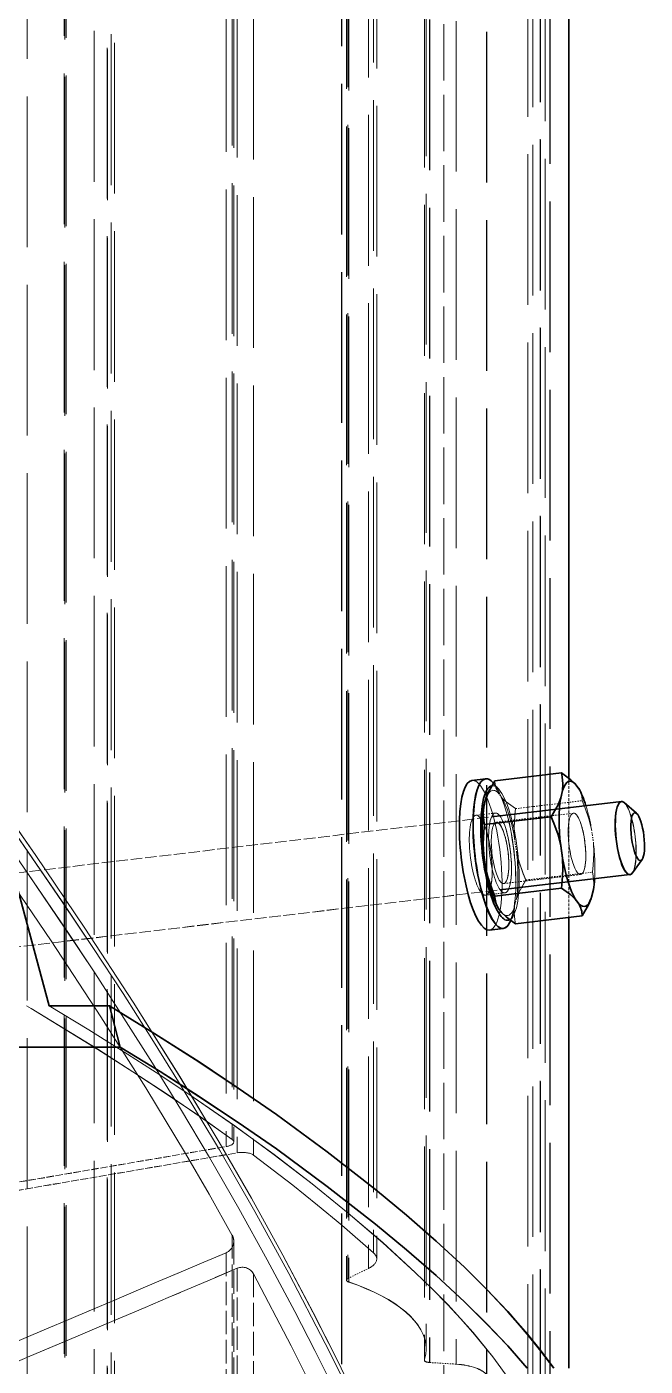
# Model space of a CAD drawing. Header units: millimetres. Extents: x 12184 to 41592, y 8990 to 29785.
# Drawn here: x 22261.7 to 22311, y 17448.3 to 17555 of the extents above; entities that cross this region are included whole.
import ezdxf

# ---------------------------------------------------------------- set-up
doc = ezdxf.new("R2010")
doc.units = ezdxf.units.MM
doc.linetypes.add('DASHED', pattern=[15, 12, -3])

# ---------------------------------------------------------------- blocks, each defined once
blk = doc.blocks.new('A$C55E021B5')
at = {"color": 7, "linetype": 'DASHED', "lineweight": 13}
for p, q in [((1216.42, 1980.75), (1216.42, 1229.56)), ((1216.54, 1980.93), (1216.54, 1229.75)), ((1217.02, 1980.42), (1217.02, 1229.19)), ((1214.86, 1979.81), (1214.86, 1228.51)), ((1216.14, 1979.97), (1216.14, 1228.69)), ((1205.03, 1972.08), (1205.03, 1220.24)), ((1205.29, 1972.55), (1205.29, 1220.73)), ((1205.69, 1971.36), (1205.69, 1219.49)), ((1207.26, 1970.31), (1207.26, 1218.4)), ((1207.33, 1970.58), (1207.33, 1218.68)), ((1207.44, 1970.46), (1207.44, 1218.55)), ((1201.1, 1965.08), (1201.1, 1213.08)), ((1198.7, 1963.85), (1198.7, 1211.86)), ((1200.81, 1963.98), (1200.81, 1211.99)), ((1201.23, 1964.2), (1201.23, 1212.21)), ((1201.24, 1964.18), (1201.24, 1212.18)), ((1196.27, 1962.98), (1196.27, 1211)), ((1229.76, 1959.52), (1229.76, 1207.61)), ((1229.87, 1959.39), (1229.87, 1207.49)), ((1229.93, 1959.67), (1229.93, 1207.77)), ((1232.89, 1957.83), (1232.89, 1205.99)), ((1192, 1954.38), (1192, 1202.71)), ((1192.01, 1954.43), (1192.01, 1202.76)), ((1192.61, 1953.99), (1192.61, 1202.34)), ((1191.61, 1952.87), (1191.61, 1201.29)), ((1193, 1953.23), (1193, 1201.62)), ((1191.23, 1949.48), (1191.23, 1198.15)), ((1226.18, 1947.78), (1226.18, 1196.6)), ((1227.53, 1948.05), (1227.53, 1196.84)), ((1225.91, 1947.12), (1225.91, 1195.99)), ((1226.47, 1946.58), (1226.47, 1195.5)), ((1226.51, 1946.71), (1226.51, 1195.63)), ((1207.82, 1928.85), (1207.82, 1180.09))]:
    blk.add_line(p, q, dxfattribs=at)
at = {"color": 7, "linetype": 'DASHED', "lineweight": 13, "ltscale": 0.374806}
blk.add_line((1199.7, 1369.2), (1199.7, 1144.31), dxfattribs=at)
at = {"color": 7, "lineweight": 35, "ltscale": 0.134325}
blk.add_line((1189.73, 1339.15), (1189.73, 1258.55), dxfattribs=at)
at = {"color": 7, "lineweight": 35, "ltscale": 0.00079652}
for p, q in [((1189.22, 1258.08), (1188.93, 1257.7)), ((1188.93, 1248.53), (1189.22, 1248.91))]:
    blk.add_line(p, q, dxfattribs=at)
at = {"color": 7, "linetype": 'DASHED', "lineweight": 13, "ltscale": 0.018513}
blk.add_line((1189.73, 1258.55), (1189.73, 1247.44), dxfattribs=at)
at = {"color": 7, "lineweight": 35, "ltscale": 0.008908}
for p, q in [((1195.62, 1258.32), (1190.31, 1258.95)), ((1196.44, 1254.84), (1191.13, 1255.46)), ((1195.62, 1249.15), (1190.31, 1249.78)), ((1193.98, 1246.94), (1188.67, 1247.57))]:
    blk.add_line(p, q, dxfattribs=at)
at = {"color": 7, "linetype": 'DASHED', "lineweight": 13, "ltscale": 0.00106}
blk.add_line((1195.31, 1257.66), (1195.74, 1258.14), dxfattribs=at)
at = {"color": 7, "lineweight": 35, "ltscale": 7.86614e-05}
blk.add_line((1195.74, 1258.14), (1195.77, 1258.17), dxfattribs=at)
at = {"color": 7, "lineweight": 35, "ltscale": 0.001834}
for p, q in [((1197.45, 1258.36), (1196.36, 1258.49)), ((1196.04, 1246.44), (1194.95, 1246.57))]:
    blk.add_line(p, q, dxfattribs=at)
at = {"color": 7, "lineweight": 35, "ltscale": 0.001037}
blk.add_line((1190.38, 1256.95), (1190.23, 1257.56), dxfattribs=at)
at = {"color": 7, "linetype": 'DASHED', "lineweight": 13, "ltscale": 0.000796975}
blk.add_line((1195.35, 1257.36), (1195.07, 1256.97), dxfattribs=at)
at = {"color": 7, "lineweight": 35, "ltscale": 0.000191202}
blk.add_line((1196.37, 1256.83), (1196.33, 1256.94), dxfattribs=at)
at = {"color": 7, "lineweight": 35, "ltscale": 3.43852e-05}
blk.add_line((1196.34, 1256.92), (1196.33, 1256.94), dxfattribs=at)
at = {"color": 7, "lineweight": 35, "ltscale": 0.002191}
for p, q in [((1184.33, 1255.73), (1185.33, 1256.59)), ((1183.89, 1252.05), (1184.67, 1250.99))]:
    blk.add_line(p, q, dxfattribs=at)
at = {"color": 7, "lineweight": 35, "ltscale": 0.017356}
for p, q in [((1195.89, 1255.45), (1185.55, 1256.67)), ((1195.2, 1249.64), (1184.86, 1250.86))]:
    blk.add_line(p, q, dxfattribs=at)
at = {"color": 7, "linetype": 'DASHED', "lineweight": 13, "ltscale": 0.008908}
for p, q in [((1193.98, 1256.11), (1188.67, 1256.74)), ((1193.16, 1250.42), (1187.85, 1251.05))]:
    blk.add_line(p, q, dxfattribs=at)
at = {"color": 7, "lineweight": 35, "ltscale": 0.001036}
for p, q in [((1196.51, 1256.23), (1196.37, 1256.83)), ((1187.77, 1249.66), (1187.92, 1249.06))]:
    blk.add_line(p, q, dxfattribs=at)
at = {"color": 7, "linetype": 'DASHED', "lineweight": 13, "ltscale": 0.010299}
blk.add_line((1195.5, 1255.02), (1189.36, 1255.75), dxfattribs=at)
at = {"color": 7, "linetype": 'DASHED', "lineweight": 13, "ltscale": 0.002575}
blk.add_line((1197.12, 1255.58), (1195.59, 1255.76), dxfattribs=at)
at = {"color": 7, "linetype": 'DASHED', "lineweight": 13, "ltscale": 0.077181}
for p, q in [((1241.88, 1250.02), (1195.89, 1255.45)), ((1241.19, 1244.2), (1195.2, 1249.64))]:
    blk.add_line(p, q, dxfattribs=at)
at = {"color": 7, "linetype": 'DASHED', "lineweight": 13, "ltscale": 0.001665}
for p, q in [((1187.92, 1254.44), (1187.77, 1253.45)), ((1194.05, 1253.71), (1193.91, 1252.72))]:
    blk.add_line(p, q, dxfattribs=at)
at = {"color": 7, "lineweight": 35, "ltscale": 0.001665}
for p, q in [((1190.23, 1252.17), (1190.38, 1253.16)), ((1196.37, 1251.45), (1196.51, 1252.44))]:
    blk.add_line(p, q, dxfattribs=at)
at = {"color": 7, "linetype": 'DASHED', "lineweight": 13, "ltscale": 0.010298}
blk.add_line((1194.92, 1250.14), (1188.79, 1250.86), dxfattribs=at)
at = {"color": 7, "linetype": 'DASHED', "lineweight": 13, "ltscale": 0.002574}
blk.add_line((1196.37, 1249.22), (1194.84, 1249.4), dxfattribs=at)
at = {"color": 7, "linetype": 'DASHED', "lineweight": 13, "ltscale": 0.000191447}
blk.add_line((1187.92, 1249.06), (1187.95, 1248.95), dxfattribs=at)
at = {"color": 7, "lineweight": 35, "ltscale": 3.46466e-05}
blk.add_line((1187.95, 1248.97), (1187.95, 1248.95), dxfattribs=at)
at = {"color": 7, "linetype": 'DASHED', "lineweight": 13, "ltscale": 0.001037}
blk.add_line((1193.91, 1248.94), (1194.05, 1248.33), dxfattribs=at)
at = {"color": 7, "lineweight": 35, "ltscale": 0.059854}
blk.add_line((1189.73, 1247.44), (1189.73, 1211.53), dxfattribs=at)
at = {"color": 7, "linetype": 'DASHED', "lineweight": 13, "ltscale": 0.000809233}
blk.add_line((1194.13, 1247.62), (1194.36, 1247.19), dxfattribs=at)
at = {"color": 7, "lineweight": 35, "ltscale": 0.000796975}
blk.add_line((1195.07, 1247.8), (1195.35, 1248.19), dxfattribs=at)
at = {"color": 7, "lineweight": 35, "ltscale": 0.000330039}
blk.add_line((1194.36, 1247.19), (1194.45, 1247.02), dxfattribs=at)
at = {"color": 7, "lineweight": 35, "ltscale": 0.005636}
blk.add_line((1226.32, 1240.39), (1225.46, 1237.12), dxfattribs=at)
at = {"color": 7, "lineweight": 35, "ltscale": 0.007999}
blk.add_line((1226.32, 1240.39), (1231.12, 1240.39), dxfattribs=at)
at = {"color": 7, "lineweight": 35, "ltscale": 0.063541}
blk.add_line((1225.46, 1237.12), (1263.59, 1237.12), dxfattribs=at)
at = {"color": 7, "linetype": 'DASHED', "lineweight": 13, "ltscale": 0.048406}
blk.add_line((1245.65, 1224.29), (1217.02, 1229.19), dxfattribs=at)
at = {"color": 7, "linetype": 'DASHED', "lineweight": 13, "ltscale": 0.049675}
blk.add_line((1245.51, 1223.67), (1216.14, 1228.69), dxfattribs=at)
at = {"color": 7, "linetype": 'DASHED', "lineweight": 13, "ltscale": 0.15445}
blk.add_line((1216.42, 1221.64), (1216.42, 1128.97), dxfattribs=at)
at = {"color": 7, "linetype": 'DASHED', "lineweight": 13, "ltscale": 0.154446}
blk.add_line((1216.54, 1222.12), (1216.54, 1129.45), dxfattribs=at)
at = {"color": 7, "linetype": 'DASHED', "lineweight": 13, "ltscale": 0.154457}
blk.add_line((1217.02, 1220.73), (1217.02, 1128.06), dxfattribs=at)
at = {"color": 7, "linetype": 'DASHED', "lineweight": 13, "ltscale": 0.154467}
blk.add_line((1216.14, 1219.5), (1216.14, 1126.82), dxfattribs=at)
at = {"color": 7, "linetype": 'DASHED', "lineweight": 13, "ltscale": 0.003049}
blk.add_line((1207.33, 1218.68), (1205.69, 1219.49), dxfattribs=at)
at = {"color": 7, "linetype": 'DASHED', "lineweight": 13, "ltscale": 0.15447}
blk.add_line((1214.86, 1219.05), (1214.86, 1126.37), dxfattribs=at)
at = {"color": 7, "linetype": 'DASHED', "lineweight": 13, "ltscale": 0.003529}
blk.add_line((1200.81, 1211.99), (1198.7, 1211.86), dxfattribs=at)
at = {"color": 7, "lineweight": 35}
for points in [[(1304.99, 1445.75), (1300.42, 1436.28), (1298.19, 1431.59), (1294.86, 1424.4), (1292.47, 1419.13), (1290.11, 1413.85), (1285.51, 1403.24), (1281.06, 1392.58), (1276.73, 1381.86), (1272.54, 1371.1), (1268.45, 1360.28), (1264.48, 1349.41), (1261.13, 1339.96), (1257.87, 1330.49), (1254.69, 1320.99), (1251.61, 1311.46), (1249.37, 1304.35), (1247.17, 1297.19), (1244.98, 1289.9), (1242.84, 1282.62), (1238.82, 1268.58), (1234.92, 1254.51), (1231.12, 1240.39)], [(1189.22, 1258.08), (1189.56, 1258.41), (1190.31, 1258.95)], [(1190.23, 1257.56), (1190.2, 1258.08), (1190.25, 1258.64), (1190.31, 1258.95)], [(1196.33, 1256.94), (1196.13, 1257.43), (1195.62, 1258.32)], [(1190.38, 1256.95), (1190.59, 1256.41), (1191.13, 1255.46)], [(1196.51, 1256.23), (1196.55, 1255.71), (1196.5, 1255.14), (1196.44, 1254.84)], [(1190.38, 1253.16), (1190.59, 1254.02), (1190.92, 1254.96), (1191.13, 1255.46)], [(1196.51, 1252.44), (1196.55, 1253.32), (1196.5, 1254.3), (1196.44, 1254.84)], [(1190.23, 1252.17), (1190.2, 1251.3), (1190.25, 1250.32), (1190.31, 1249.78)], [(1196.37, 1251.45), (1196.15, 1250.59), (1195.83, 1249.66), (1195.62, 1249.15)], [(1189.22, 1248.91), (1189.56, 1249.24), (1190.31, 1249.78)], [(1187.95, 1248.95), (1188.16, 1248.45), (1188.67, 1247.57)], [(1195.07, 1247.8), (1194.73, 1247.48), (1193.98, 1246.94)], [(1226.32, 1240.39), (1222.71, 1238.17), (1219.19, 1235.93), (1216.06, 1233.85), (1213.03, 1231.75), (1208.98, 1228.77), (1205.14, 1225.76), (1202.67, 1223.72), (1200.31, 1221.66), (1198.05, 1219.58), (1196.27, 1217.82), (1194.59, 1216.04), (1193.03, 1214.26), (1191.94, 1212.9), (1190.93, 1211.53)], [(1225.46, 1237.12), (1222.29, 1235.16), (1219.19, 1233.18), (1216.06, 1231.1), (1213.03, 1229), (1208.98, 1226.02), (1205.14, 1223.01), (1202.67, 1220.97), (1200.31, 1218.91), (1198.05, 1216.82), (1196.27, 1215.07), (1194.6, 1213.31), (1193.05, 1211.53)]]:
    blk.add_lwpolyline(points, dxfattribs=at)
at = {"color": 7, "linetype": 'DASHED', "lineweight": 13}
for points in [[(1292.61, 1316.59), (1287.81, 1312.31), (1283.43, 1308.27), (1279.12, 1304.15), (1274.89, 1299.95), (1271.7, 1296.69), (1268.55, 1293.39), (1264.38, 1288.89), (1262.32, 1286.6), (1259.04, 1282.89), (1255.82, 1279.11), (1252.67, 1275.29), (1250.02, 1271.97), (1247.41, 1268.62), (1243.49, 1263.41), (1240.15, 1258.81), (1236.85, 1254.16), (1233.9, 1249.89), (1230.98, 1245.58), (1227, 1239.52), (1223.44, 1233.87), (1220.28, 1228.64), (1218.39, 1225.39), (1216.54, 1222.12)], [(1267.89, 1296.87), (1263.66, 1292.34), (1259.62, 1287.87), (1255.65, 1283.32), (1251.78, 1278.69), (1248.16, 1274.2), (1244.21, 1269.1), (1240.36, 1263.92), (1236.36, 1258.36), (1232.2, 1252.38), (1228.28, 1246.58), (1224.44, 1240.7), (1220.71, 1234.76), (1217.59, 1229.55), (1215.02, 1225.07), (1212.52, 1220.54), (1210.11, 1215.98), (1208.22, 1212.25), (1205.71, 1207.13)], [(1267.78, 1296.18), (1263.55, 1291.65), (1259.46, 1287.12), (1255.46, 1282.52), (1251.68, 1278), (1248.06, 1273.51), (1245.47, 1270.17), (1242.91, 1266.8), (1238.97, 1261.43), (1234.88, 1255.67), (1230.08, 1248.7), (1227.64, 1245.05), (1225.24, 1241.38), (1222.94, 1237.77), (1220.68, 1234.14), (1217.56, 1228.93), (1214.75, 1224.02), (1212.04, 1219.07), (1209.14, 1213.51), (1207.39, 1210.03)], [(1267.49, 1294.43), (1263.3, 1289.91), (1259.31, 1285.45), (1255.4, 1280.91), (1251.57, 1276.3), (1248.89, 1272.95), (1246.25, 1269.57), (1243.59, 1266.05), (1240.96, 1262.49), (1238.31, 1258.82), (1235.69, 1255.11), (1232.76, 1250.87), (1229.86, 1246.59), (1227.5, 1243.02), (1225.17, 1239.42), (1222.89, 1235.83), (1220.67, 1232.2), (1218.36, 1228.33), (1216.03, 1224.27), (1213.77, 1220.18), (1211.57, 1216.05), (1209.96, 1212.94), (1208.4, 1209.81)], [(1195.07, 1256.97), (1194.73, 1256.65), (1193.98, 1256.11)], [(1187.92, 1254.44), (1188.13, 1255.3), (1188.46, 1256.23), (1188.67, 1256.74)], [(1194.05, 1253.71), (1194.09, 1254.59), (1194.04, 1255.57), (1193.98, 1256.11)], [(1187.77, 1253.45), (1187.74, 1252.57), (1187.79, 1251.59), (1187.85, 1251.05)], [(1193.91, 1252.72), (1193.69, 1251.87), (1193.37, 1250.93), (1193.16, 1250.42)], [(1187.77, 1249.66), (1187.74, 1250.18), (1187.79, 1250.74), (1187.85, 1251.05)], [(1193.91, 1248.94), (1193.69, 1249.48), (1193.16, 1250.42)], [(1194.05, 1248.33), (1194.09, 1247.81), (1194.04, 1247.25), (1193.98, 1246.94)], [(1231.12, 1240.39), (1227.97, 1238.48), (1224.88, 1236.56), (1222.23, 1234.85), (1219.66, 1233.14), (1216.35, 1230.85), (1213.2, 1228.54), (1210.18, 1226.22), (1207.3, 1223.88), (1204.55, 1221.53), (1201.96, 1219.16), (1200.64, 1217.89), (1199.38, 1216.61), (1198.35, 1215.5), (1197.36, 1214.39), (1195.78, 1212.45), (1194.37, 1210.5)], [(1232.92, 1240.39), (1232.57, 1240.18), (1227.25, 1236.93), (1224.45, 1235.15), (1221.72, 1233.35), (1219.08, 1231.56), (1216.54, 1229.75)], [(1214.86, 1228.51), (1211.72, 1226.11), (1209.74, 1224.52), (1207.82, 1222.93), (1205.29, 1220.73)], [(1214.86, 1219.05), (1211.84, 1213.32), (1208.95, 1207.53), (1207.09, 1203.64), (1205.29, 1199.72)]]:
    blk.add_lwpolyline(points, dxfattribs=at)
for centre, radius, start, end in [((1193.71, 1258.32), 1.91, 329.6073, 359.8758), ((1190.58, 1256.73), 1.91, 149.6073, 179.8758), ((1217.4, 1221.64), 0.98, 150.8865, 179.9811), ((1217.41, 1221.65), 0.989, 180.1852, 247.2455), ((-22190.85, -53958.45), 59938.9, 66.9828516, 67.0125817), ((1215.74, 1218.57), 1.01, 66.8971, 151.2939), ((-22199.92, -53970.85), 59952.37, 66.9790489, 67.0095491)]:
    blk.add_arc(centre, radius, start, end, dxfattribs=at)
at = {"color": 7, "lineweight": 35}
for centre, start, end in [((1190.58, 1247.56), 149.6073, 179.8758), ((1193.71, 1249.15), 329.6073, 359.8758)]:
    blk.add_arc(centre, 1.91, start, end, dxfattribs=at)
for centre, major_axis, start_param, end_param in [((1189.08, 1253.31), (0.59, 4.99), 5.761858, 6.608972), ((1195.65, 1252.53), (0.7, 5.96), 3.141559, 6.283152), ((1195.21, 1252.58), (0.63, 5.36), 3.567421, 6.277712), ((1195.65, 1252.53), (0.7, 5.96), 6.283152, 6.642466), ((1196.75, 1252.4), (0.7, 5.96), 3.141559, 6.283152), ((1189.08, 1253.31), (0.59, 4.99), 0.52587, 0.949041), ((1189.08, 1253.31), (0.59, 4.99), 4.71466, 5.561774), ((1195.21, 1252.58), (0.59, 4.99), 5.761858, 5.796921), ((1184.25, 1253.88), (0.23, 1.91), 3.567421, 6.556336), ((1185.2, 1253.76), (0.34, 2.91), 3.141559, 6.283152), ((1185.2, 1253.76), (0.34, 2.91), 6.283152, 6.556336), ((1195.21, 1252.58), (0.59, 4.99), 4.71466, 5.561774), ((1184.25, 1253.88), (0.23, 1.91), 0.273151, 2.868431), ((1184.25, 1253.88), (0.23, 1.91), 2.868431, 3.567421), ((1189.08, 1253.31), (0.59, 4.99), 3.667463, 4.514577), ((1185.2, 1253.76), (0.34, 2.91), 2.868431, 3.141559), ((1189.08, 1253.31), (0.59, 4.99), 2.192527, 2.420182), ((1195.21, 1252.58), (0.59, 4.99), 3.667463, 4.514577), ((1189.08, 1253.31), (0.59, 4.99), 2.620265, 2.655328), ((1189.08, 1253.31), (0.59, 4.99), 2.655328, 3.467379), ((1195.21, 1252.58), (0.63, 5.36), 3.046879, 3.567421), ((1195.65, 1252.53), (0.7, 5.96), 2.782313, 3.141559)]:
    blk.add_ellipse(centre, major_axis=major_axis, ratio=0.260451, start_param=start_param, end_param=end_param, dxfattribs=at)
at = {"color": 7, "linetype": 'DASHED', "lineweight": 13}
for centre, major_axis, ratio, start_param, end_param in [((1195.65, 1252.53), (0.7, 5.96), 0.260451, 0.35928, 2.782313), ((1195.21, 1252.58), (0.63, 5.36), 0.260451, 6.277712, 6.642466), ((1196.75, 1252.4), (0.7, 5.96), 0.260451, 6.283152, 6.709013), ((1195.21, 1252.58), (0.63, 5.36), 0.260451, 0.35928, 2.782313), ((1195.21, 1252.58), (0.59, 4.99), 0.260451, 0.52587, 1.372984), ((1196.75, 1252.4), (0.7, 5.96), 0.260451, 0.425828, 3.141559), ((1195.21, 1252.58), (0.59, 4.99), 0.260451, 5.796921, 6.608972), ((1185.2, 1253.76), (0.34, 2.91), 0.260451, 0.273151, 2.868431), ((1189.08, 1253.31), (0.59, 4.99), 0.260451, 0.949041, 1.372984), ((1189.08, 1253.31), (0.29, 2.44), 0.260451, 6.283152, 9.424744), ((1195.21, 1252.58), (0.38, 3.18), 0.260451, 6.283152, 9.424744), ((1189.08, 1253.31), (0.29, 2.44), 0.260451, 3.567421, 6.283152), ((1195.21, 1252.58), (0.29, 2.44), 0.260451, 6.283152, 9.424744), ((1195.21, 1252.58), (0.38, 3.18), 0.260451, 3.567421, 6.283152), ((1195.21, 1252.58), (0.29, 2.44), 0.260451, 3.567421, 6.283152), ((1196.75, 1252.4), (0.38, 3.18), 0.260451, 6.283152, 9.424744), ((1196.75, 1252.4), (0.38, 3.18), 0.260451, 3.567421, 6.283152), ((1189.08, 1253.31), (0.59, 4.99), 0.260451, 1.573067, 2.192527), ((1195.21, 1252.58), (0.59, 4.99), 0.260451, 1.573067, 2.420182), ((1189.08, 1253.31), (0.29, 2.44), 0.260451, 3.141559, 3.567421), ((1195.21, 1252.58), (0.38, 3.18), 0.260451, 3.141559, 3.567421), ((1195.21, 1252.58), (0.29, 2.44), 0.260451, 3.141559, 3.567421), ((1196.75, 1252.4), (0.38, 3.18), 0.260451, 3.141559, 3.567421), ((1195.21, 1252.58), (0.59, 4.99), 0.260451, 2.620265, 3.467379), ((1195.21, 1252.58), (0.63, 5.36), 0.260451, 2.782313, 3.046879), ((1217.42, 1229.56), (-1, 0), 0.398819, 5.780317, 6.283161), ((1217.42, 1229.56), (-1, 0), 0.398819, 6.283161, 7.448748), ((1215.74, 1228.33), (-1, 0), 0.398819, 4.307155, 5.791932), ((1208.03, 1220.24), (-3, 0), 0.398819, 5.864532, 6.283136), ((1208.03, 1220.24), (-3, 0), 0.398819, 6.283136, 6.960056), ((1206.94, 1218.55), (-0.5, 0), 0.398819, 2.275448, 3.141636), ((1206.94, 1218.55), (-0.5, 0), 0.398819, 3.141636, 3.818463), ((1218.6, 1213.08), (-17.5, 0), 0.398819, 5.417041, 6.283222), ((1200.74, 1212.18), (-0.5, 0), 0.398819, 1.724068, 3.141627), ((1218.6, 1213.08), (-17.5, 0), 0.398819, 0.000037, 0.12549), ((1200.74, 1212.18), (-0.5, 0), 0.398819, 3.141627, 3.267083), ((1218.6, 1213.08), (-17.5, 0), 0.398819, 2.275448, 3.14163), ((1199.16, 1210.67), (-3, 0), 0.398819, 4.865661, 6.006635)]:
    blk.add_ellipse(centre, major_axis=major_axis, ratio=ratio, start_param=start_param, end_param=end_param, dxfattribs=at)
blk = doc.blocks.new('1')
at = {"color": 7, "linetype": 'DASHED', "lineweight": 13}
for p, q in [((22277.62, 18217.03), (22277.62, 17465.8)), ((22278.11, 18217.53), (22278.11, 17466.35)), ((22278.23, 18217.36), (22278.23, 17466.16)), ((22278.51, 18216.57), (22278.51, 17465.3)), ((22279.79, 18216.41), (22279.79, 17465.12)), ((22289.36, 18209.15), (22289.36, 17457.33)), ((22289.62, 18208.69), (22289.62, 17456.84)), ((22287.32, 18207.18), (22287.32, 17455.28)), ((22288.96, 18207.97), (22288.96, 17456.09)), ((22287.21, 18207.06), (22287.21, 17455.16)), ((22287.39, 18206.92), (22287.39, 17455)), ((22293.41, 18200.8), (22293.41, 17448.81)), ((22293.41, 18200.78), (22293.41, 17448.79)), ((22293.55, 18201.68), (22293.55, 17449.69)), ((22293.83, 18200.58), (22293.83, 17448.59)), ((22295.95, 18200.45), (22295.95, 17448.46)), ((22298.37, 18199.59), (22298.37, 17447.61)), ((22264.71, 18196.28), (22264.71, 17444.37)), ((22264.78, 18195.99), (22264.78, 17444.09)), ((22264.89, 18196.12), (22264.89, 17444.22)), ((22261.76, 18194.43), (22261.76, 17442.59)), ((22302.04, 18190.59), (22302.04, 17438.94)), ((22302.64, 18191.04), (22302.64, 17439.36)), ((22302.64, 18190.98), (22302.64, 17439.31)), ((22301.65, 18189.83), (22301.65, 17438.23)), ((22303.04, 18189.48), (22303.04, 17437.9)), ((22303.41, 18186.08), (22303.41, 17434.75)), ((22267.12, 18184.66), (22267.12, 17433.45)), ((22268.46, 18184.39), (22268.46, 17433.2)), ((22268.74, 18183.72), (22268.74, 17432.6)), ((22268.13, 18183.32), (22268.13, 17432.23)), ((22268.18, 18183.18), (22268.18, 17432.11)), ((22286.82, 18165.45), (22286.82, 17416.69))]:
    blk.add_line(p, q, dxfattribs=at)
at = {"color": 7, "linetype": 'DASHED', "lineweight": 13, "ltscale": 0.374806}
blk.add_line((22294.95, 17605.8), (22294.95, 17380.92), dxfattribs=at)
at = {"color": 7, "lineweight": 35, "ltscale": 0.134325}
blk.add_line((22304.91, 17575.75), (22304.91, 17495.15), dxfattribs=at)
at = {"color": 7, "lineweight": 35, "ltscale": 0.008908}
for p, q in [((22299.03, 17494.92), (22304.34, 17495.55)), ((22298.21, 17491.44), (22303.52, 17492.07)), ((22299.03, 17485.75), (22304.34, 17486.38)), ((22300.67, 17483.54), (22305.98, 17484.17))]:
    blk.add_line(p, q, dxfattribs=at)
at = {"color": 7, "lineweight": 35, "ltscale": 0.001834}
for p, q in [((22297.2, 17494.96), (22298.29, 17495.09)), ((22298.61, 17483.04), (22299.7, 17483.17))]:
    blk.add_line(p, q, dxfattribs=at)
at = {"color": 7, "lineweight": 35, "ltscale": 7.86614e-05}
blk.add_line((22298.91, 17494.74), (22298.88, 17494.78), dxfattribs=at)
at = {"color": 7, "linetype": 'DASHED', "lineweight": 13, "ltscale": 0.00106}
blk.add_line((22299.33, 17494.26), (22298.91, 17494.74), dxfattribs=at)
at = {"color": 7, "linetype": 'DASHED', "lineweight": 13, "ltscale": 0.018513}
blk.add_line((22304.91, 17495.15), (22304.91, 17484.05), dxfattribs=at)
at = {"color": 7, "lineweight": 35, "ltscale": 0.00079652}
for p, q in [((22305.43, 17494.69), (22305.71, 17494.3)), ((22305.71, 17485.13), (22305.43, 17485.52))]:
    blk.add_line(p, q, dxfattribs=at)
at = {"color": 7, "lineweight": 35, "ltscale": 0.001036}
for p, q in [((22298.13, 17492.83), (22298.28, 17493.44)), ((22306.87, 17486.26), (22306.73, 17485.66))]:
    blk.add_line(p, q, dxfattribs=at)
at = {"color": 7, "lineweight": 35, "ltscale": 0.000191202}
blk.add_line((22298.28, 17493.44), (22298.31, 17493.54), dxfattribs=at)
at = {"color": 7, "lineweight": 35, "ltscale": 3.43852e-05}
blk.add_line((22298.31, 17493.52), (22298.31, 17493.54), dxfattribs=at)
at = {"color": 7, "linetype": 'DASHED', "lineweight": 13, "ltscale": 0.000796975}
blk.add_line((22299.29, 17493.96), (22299.58, 17493.58), dxfattribs=at)
at = {"color": 7, "linetype": 'DASHED', "lineweight": 13, "ltscale": 0.008908}
for p, q in [((22300.67, 17492.71), (22305.98, 17493.34)), ((22301.49, 17487.03), (22306.8, 17487.65))]:
    blk.add_line(p, q, dxfattribs=at)
at = {"color": 7, "lineweight": 35, "ltscale": 0.001037}
blk.add_line((22304.27, 17493.56), (22304.41, 17494.16), dxfattribs=at)
at = {"color": 7, "linetype": 'DASHED', "lineweight": 13, "ltscale": 0.002575}
blk.add_line((22297.53, 17492.18), (22299.06, 17492.36), dxfattribs=at)
at = {"color": 7, "lineweight": 35, "ltscale": 0.017356}
for p, q in [((22298.76, 17492.05), (22309.1, 17493.27)), ((22299.44, 17486.24), (22309.79, 17487.46))]:
    blk.add_line(p, q, dxfattribs=at)
at = {"color": 7, "linetype": 'DASHED', "lineweight": 13, "ltscale": 0.010299}
blk.add_line((22299.15, 17491.63), (22305.28, 17492.35), dxfattribs=at)
at = {"color": 7, "lineweight": 35, "ltscale": 0.002191}
for p, q in [((22310.32, 17492.34), (22309.32, 17493.19)), ((22310.75, 17488.65), (22309.98, 17487.59))]:
    blk.add_line(p, q, dxfattribs=at)
at = {"color": 7, "linetype": 'DASHED', "lineweight": 13, "ltscale": 0.077181}
for p, q in [((22252.77, 17486.62), (22298.76, 17492.05)), ((22253.46, 17480.81), (22299.44, 17486.24))]:
    blk.add_line(p, q, dxfattribs=at)
at = {"color": 7, "linetype": 'DASHED', "lineweight": 13, "ltscale": 0.001665}
for p, q in [((22300.59, 17490.32), (22300.74, 17489.33)), ((22306.73, 17491.04), (22306.87, 17490.05))]:
    blk.add_line(p, q, dxfattribs=at)
at = {"color": 7, "lineweight": 35, "ltscale": 0.001665}
for p, q in [((22298.28, 17488.05), (22298.13, 17489.04)), ((22304.41, 17488.78), (22304.27, 17489.77))]:
    blk.add_line(p, q, dxfattribs=at)
at = {"color": 7, "linetype": 'DASHED', "lineweight": 13, "ltscale": 0.010298}
blk.add_line((22299.72, 17486.74), (22305.86, 17487.47), dxfattribs=at)
at = {"color": 7, "linetype": 'DASHED', "lineweight": 13, "ltscale": 0.002574}
blk.add_line((22298.28, 17485.83), (22299.81, 17486.01), dxfattribs=at)
at = {"color": 7, "lineweight": 35, "ltscale": 0.000796975}
blk.add_line((22299.58, 17484.41), (22299.29, 17484.79), dxfattribs=at)
at = {"color": 7, "linetype": 'DASHED', "lineweight": 13, "ltscale": 0.001037}
blk.add_line((22300.74, 17485.54), (22300.59, 17484.93), dxfattribs=at)
at = {"color": 7, "linetype": 'DASHED', "lineweight": 13, "ltscale": 0.000191447}
blk.add_line((22306.73, 17485.66), (22306.69, 17485.55), dxfattribs=at)
at = {"color": 7, "lineweight": 35, "ltscale": 3.46466e-05}
blk.add_line((22306.7, 17485.57), (22306.69, 17485.55), dxfattribs=at)
at = {"color": 7, "lineweight": 35, "ltscale": 0.000330039}
blk.add_line((22300.29, 17483.79), (22300.2, 17483.62), dxfattribs=at)
at = {"color": 7, "linetype": 'DASHED', "lineweight": 13, "ltscale": 0.000809233}
blk.add_line((22300.52, 17484.22), (22300.29, 17483.79), dxfattribs=at)
at = {"color": 7, "lineweight": 35, "ltscale": 0.059854}
blk.add_line((22304.91, 17484.05), (22304.91, 17448.13), dxfattribs=at)
at = {"color": 7, "lineweight": 35, "ltscale": 0.007999}
blk.add_line((22268.33, 17477), (22263.53, 17477), dxfattribs=at)
at = {"color": 7, "lineweight": 35, "ltscale": 0.005636}
blk.add_line((22268.33, 17477), (22269.19, 17473.72), dxfattribs=at)
at = {"color": 7, "lineweight": 35, "ltscale": 0.063541}
blk.add_line((22269.19, 17473.72), (22231.06, 17473.72), dxfattribs=at)
at = {"color": 7, "linetype": 'DASHED', "lineweight": 13, "ltscale": 0.048406}
blk.add_line((22249, 17460.9), (22277.62, 17465.8), dxfattribs=at)
at = {"color": 7, "linetype": 'DASHED', "lineweight": 13, "ltscale": 0.049675}
blk.add_line((22249.13, 17460.27), (22278.51, 17465.3), dxfattribs=at)
at = {"color": 7, "linetype": 'DASHED', "lineweight": 13, "ltscale": 0.154446}
blk.add_line((22278.11, 17458.72), (22278.11, 17366.05), dxfattribs=at)
at = {"color": 7, "linetype": 'DASHED', "lineweight": 13, "ltscale": 0.15445}
blk.add_line((22278.23, 17458.25), (22278.23, 17365.58), dxfattribs=at)
at = {"color": 7, "linetype": 'DASHED', "lineweight": 13, "ltscale": 0.154457}
blk.add_line((22277.62, 17457.34), (22277.62, 17364.66), dxfattribs=at)
at = {"color": 7, "linetype": 'DASHED', "lineweight": 13, "ltscale": 0.154467}
blk.add_line((22278.51, 17456.1), (22278.51, 17363.42), dxfattribs=at)
at = {"color": 7, "linetype": 'DASHED', "lineweight": 13, "ltscale": 0.003049}
blk.add_line((22287.32, 17455.28), (22288.96, 17456.09), dxfattribs=at)
at = {"color": 7, "linetype": 'DASHED', "lineweight": 13, "ltscale": 0.15447}
blk.add_line((22279.79, 17455.66), (22279.79, 17362.97), dxfattribs=at)
at = {"color": 7, "linetype": 'DASHED', "lineweight": 13, "ltscale": 0.003529}
blk.add_line((22293.83, 17448.59), (22295.95, 17448.46), dxfattribs=at)
at = {"color": 7, "lineweight": 35}
for points in [[(22189.66, 17682.36), (22194.23, 17672.88), (22196.45, 17668.19), (22199.79, 17661.01), (22202.18, 17655.74), (22204.54, 17650.45), (22209.14, 17639.84), (22213.59, 17629.18), (22217.91, 17618.47), (22222.11, 17607.7), (22226.2, 17596.88), (22230.17, 17586.01), (22233.52, 17576.57), (22236.78, 17567.09), (22239.95, 17557.59), (22243.04, 17548.06), (22245.28, 17540.95), (22247.48, 17533.8), (22249.67, 17526.5), (22251.81, 17519.22), (22255.82, 17505.19), (22259.72, 17491.11), (22263.53, 17477)], [(22304.41, 17494.16), (22304.45, 17494.68), (22304.4, 17495.24), (22304.34, 17495.55)], [(22305.43, 17494.69), (22305.09, 17495.01), (22304.34, 17495.55)], [(22298.31, 17493.54), (22298.52, 17494.04), (22299.03, 17494.92)], [(22304.27, 17493.56), (22304.06, 17493.01), (22303.52, 17492.07)], [(22298.13, 17492.83), (22298.1, 17492.31), (22298.15, 17491.75), (22298.21, 17491.44)], [(22298.13, 17489.04), (22298.1, 17489.92), (22298.15, 17490.9), (22298.21, 17491.44)], [(22304.27, 17489.77), (22304.06, 17490.63), (22303.73, 17491.56), (22303.52, 17492.07)], [(22298.28, 17488.05), (22298.49, 17487.2), (22298.82, 17486.26), (22299.03, 17485.75)], [(22304.41, 17488.78), (22304.45, 17487.9), (22304.4, 17486.92), (22304.34, 17486.38)], [(22305.43, 17485.52), (22305.09, 17485.84), (22304.34, 17486.38)], [(22306.69, 17485.55), (22306.49, 17485.06), (22305.98, 17484.17)], [(22299.58, 17484.41), (22299.92, 17484.08), (22300.67, 17483.54)], [(22268.33, 17477), (22271.94, 17474.78), (22275.45, 17472.53), (22278.59, 17470.45), (22281.62, 17468.35), (22285.67, 17465.38), (22289.51, 17462.37), (22291.98, 17460.32), (22294.34, 17458.26), (22296.6, 17456.18), (22298.38, 17454.42), (22300.06, 17452.65), (22301.61, 17450.86), (22302.7, 17449.5), (22303.72, 17448.13)], [(22269.19, 17473.72), (22272.36, 17471.76), (22275.45, 17469.78), (22278.59, 17467.7), (22281.62, 17465.6), (22285.67, 17462.62), (22289.51, 17459.62), (22291.98, 17457.57), (22294.34, 17455.51), (22296.6, 17453.43), (22298.37, 17451.68), (22300.05, 17449.91), (22301.6, 17448.13)]]:
    blk.add_lwpolyline(points, dxfattribs=at)
at = {"color": 7, "linetype": 'DASHED', "lineweight": 13}
for points in [[(22202.03, 17553.19), (22206.84, 17548.91), (22211.22, 17544.87), (22215.52, 17540.75), (22219.76, 17536.55), (22222.95, 17533.3), (22226.1, 17530), (22230.27, 17525.49), (22232.33, 17523.21), (22235.6, 17519.49), (22238.82, 17515.71), (22241.98, 17511.9), (22244.63, 17508.58), (22247.24, 17505.22), (22251.16, 17500.02), (22254.5, 17495.42), (22257.8, 17490.76), (22260.75, 17486.49), (22263.67, 17482.18), (22267.65, 17476.12), (22271.21, 17470.47), (22274.37, 17465.25), (22276.26, 17461.99), (22278.11, 17458.72)], [(22226.75, 17533.47), (22230.99, 17528.95), (22235.03, 17524.47), (22238.99, 17519.92), (22242.87, 17515.3), (22246.49, 17510.8), (22250.43, 17505.7), (22254.29, 17500.53), (22258.28, 17494.96), (22262.45, 17488.98), (22266.37, 17483.18), (22270.21, 17477.3), (22273.93, 17471.37), (22277.06, 17466.15), (22279.63, 17461.67), (22282.13, 17457.14), (22284.53, 17452.59), (22286.43, 17448.86), (22288.94, 17443.74)], [(22226.87, 17532.78), (22231.1, 17528.25), (22235.19, 17523.73), (22239.19, 17519.12), (22242.97, 17514.61), (22246.58, 17510.12), (22249.18, 17506.78), (22251.74, 17503.4), (22255.68, 17498.04), (22259.77, 17492.28), (22264.56, 17485.31), (22267, 17481.66), (22269.41, 17477.98), (22271.71, 17474.38), (22273.97, 17470.74), (22277.09, 17465.53), (22279.9, 17460.63), (22282.61, 17455.68), (22285.51, 17450.11), (22287.25, 17446.64)], [(22227.16, 17531.04), (22231.35, 17526.52), (22235.34, 17522.05), (22239.25, 17517.52), (22243.08, 17512.91), (22245.76, 17509.56), (22248.39, 17506.17), (22251.06, 17502.65), (22253.68, 17499.1), (22256.34, 17495.42), (22258.96, 17491.71), (22261.89, 17487.47), (22264.78, 17483.2), (22267.15, 17479.63), (22269.48, 17476.03), (22271.75, 17472.43), (22273.98, 17468.81), (22276.29, 17464.93), (22278.62, 17460.87), (22280.88, 17456.78), (22283.08, 17452.66), (22284.68, 17449.54), (22286.25, 17446.41)], [(22299.58, 17493.58), (22299.92, 17493.25), (22300.67, 17492.71)], [(22306.73, 17491.04), (22306.52, 17491.9), (22306.19, 17492.83), (22305.98, 17493.34)], [(22300.59, 17490.32), (22300.56, 17491.2), (22300.61, 17492.17), (22300.67, 17492.71)], [(22300.74, 17489.33), (22300.95, 17488.47), (22301.28, 17487.54), (22301.49, 17487.03)], [(22306.87, 17490.05), (22306.91, 17489.17), (22306.86, 17488.2), (22306.8, 17487.65)], [(22300.74, 17485.54), (22300.95, 17486.08), (22301.49, 17487.03)], [(22306.87, 17486.26), (22306.91, 17486.79), (22306.86, 17487.35), (22306.8, 17487.65)], [(22300.59, 17484.93), (22300.56, 17484.41), (22300.61, 17483.85), (22300.67, 17483.54)], [(22261.73, 17477), (22262.08, 17476.79), (22267.39, 17473.54), (22270.2, 17471.75), (22272.93, 17469.96), (22275.56, 17468.16), (22278.11, 17466.35)], [(22263.53, 17477), (22266.68, 17475.09), (22269.77, 17473.16), (22272.42, 17471.46), (22274.99, 17469.74), (22278.29, 17467.45), (22281.45, 17465.15), (22284.46, 17462.83), (22287.35, 17460.49), (22290.1, 17458.14), (22292.69, 17455.77), (22294.01, 17454.49), (22295.26, 17453.21), (22296.3, 17452.1), (22297.28, 17450.99), (22298.87, 17449.05), (22300.28, 17447.1)], [(22279.79, 17465.12), (22282.93, 17462.71), (22284.91, 17461.13), (22286.83, 17459.53), (22289.36, 17457.33)], [(22279.79, 17455.66), (22282.81, 17449.92), (22285.7, 17444.13), (22287.56, 17440.24), (22289.36, 17436.32)]]:
    blk.add_lwpolyline(points, dxfattribs=at)
for centre, radius, start, end in [((22300.94, 17494.93), 1.91, 180.1242, 210.3927), ((22304.07, 17493.34), 1.91, 0.1242, 30.3927), ((22277.24, 17458.25), 0.989, 292.7545, 359.8148), ((22277.25, 17458.25), 0.98, 0.0189, 29.1135), ((45685.5, -37721.85), 59938.9, 112.9874183, 113.0171484), ((45694.57, -37734.25), 59952.37, 112.9904509, 113.0209511), ((22278.91, 17455.17), 1.01, 28.7061, 113.1029)]:
    blk.add_arc(centre, radius, start, end, dxfattribs=at)
at = {"color": 7, "lineweight": 35}
for centre, start, end in [((22300.94, 17485.76), 180.1242, 210.3927), ((22304.07, 17484.17), 0.1242, 30.3927)]:
    blk.add_arc(centre, 1.91, start, end, dxfattribs=at)
at = {"color": 7, "lineweight": 35, "extrusion": (0, 0, -1)}
for centre, major_axis, start_param, end_param in [((22297.9, 17489), (-0.7, 5.96), 3.141559, 6.283152), ((22298.99, 17489.13), (-0.7, 5.96), 3.141559, 6.283152), ((22299.44, 17489.18), (-0.63, 5.36), 3.567421, 6.277712), ((22298.99, 17489.13), (-0.7, 5.96), -0.000034, 0.35928), ((22305.57, 17489.91), (-0.59, 4.99), -0.521328, 0.325786), ((22299.44, 17489.18), (-0.59, 4.99), -0.521328, -0.486264), ((22305.57, 17489.91), (-0.59, 4.99), -1.568525, -0.721411), ((22305.57, 17489.91), (-0.59, 4.99), 0.52587, 0.949041), ((22299.44, 17489.18), (-0.59, 4.99), -1.568525, -0.721411), ((22309.44, 17490.37), (-0.34, 2.91), 3.141559, 6.283152), ((22309.44, 17490.37), (-0.34, 2.91), -0.000034, 0.273151), ((22310.4, 17490.48), (-0.23, 1.91), 3.567421, 6.556336), ((22310.4, 17490.48), (-0.23, 1.91), 0.273151, 2.868431), ((22299.44, 17489.18), (-0.59, 4.99), 3.667463, 4.514577), ((22305.57, 17489.91), (-0.59, 4.99), 3.667463, 4.514577), ((22310.4, 17490.48), (-0.23, 1.91), 2.868431, 3.567421), ((22305.57, 17489.91), (-0.59, 4.99), 2.192527, 2.420182), ((22309.44, 17490.37), (-0.34, 2.91), 2.868431, 3.141559), ((22305.57, 17489.91), (-0.59, 4.99), 2.655328, 3.467379), ((22305.57, 17489.91), (-0.59, 4.99), 2.620265, 2.655328), ((22299.44, 17489.18), (-0.63, 5.36), 3.046879, 3.567421), ((22298.99, 17489.13), (-0.7, 5.96), 2.782313, 3.141559)]:
    blk.add_ellipse(centre, major_axis=major_axis, ratio=0.260451, start_param=start_param, end_param=end_param, dxfattribs=at)
at = {"color": 7, "linetype": 'DASHED', "lineweight": 13, "extrusion": (0, 0, -1)}
for centre, major_axis, ratio, start_param, end_param in [((22297.9, 17489), (-0.7, 5.96), 0.260451, -0.000034, 0.425828), ((22297.9, 17489), (-0.7, 5.96), 0.260451, 0.425828, 3.141559), ((22299.44, 17489.18), (-0.63, 5.36), 0.260451, -0.005473, 0.35928), ((22298.99, 17489.13), (-0.7, 5.96), 0.260451, 0.35928, 2.782313), ((22299.44, 17489.18), (-0.59, 4.99), 0.260451, -0.486264, 0.325786), ((22299.44, 17489.18), (-0.63, 5.36), 0.260451, 0.35928, 2.782313), ((22299.44, 17489.18), (-0.59, 4.99), 0.260451, 0.52587, 1.372984), ((22299.44, 17489.18), (-0.38, 3.18), 0.260451, 3.567421, 6.283152), ((22299.44, 17489.18), (-0.38, 3.18), 0.260451, -0.000034, 3.141559), ((22305.57, 17489.91), (-0.29, 2.44), 0.260451, 3.567421, 6.283152), ((22305.57, 17489.91), (-0.29, 2.44), 0.260451, -0.000034, 3.141559), ((22305.57, 17489.91), (-0.59, 4.99), 0.260451, 0.949041, 1.372984), ((22309.44, 17490.37), (-0.34, 2.91), 0.260451, 0.273151, 2.868431), ((22297.9, 17489), (-0.38, 3.18), 0.260451, 3.567421, 6.283152), ((22297.9, 17489), (-0.38, 3.18), 0.260451, -0.000034, 3.141559), ((22299.44, 17489.18), (-0.29, 2.44), 0.260451, 3.567421, 6.283152), ((22299.44, 17489.18), (-0.29, 2.44), 0.260451, -0.000034, 3.141559), ((22299.44, 17489.18), (-0.59, 4.99), 0.260451, 1.573067, 2.420182), ((22305.57, 17489.91), (-0.59, 4.99), 0.260451, 1.573067, 2.192527), ((22299.44, 17489.18), (-0.29, 2.44), 0.260451, 3.141559, 3.567421), ((22305.57, 17489.91), (-0.29, 2.44), 0.260451, 3.141559, 3.567421), ((22297.9, 17489), (-0.38, 3.18), 0.260451, 3.141559, 3.567421), ((22299.44, 17489.18), (-0.38, 3.18), 0.260451, 3.141559, 3.567421), ((22299.44, 17489.18), (-0.59, 4.99), 0.260451, 2.620265, 3.467379), ((22299.44, 17489.18), (-0.63, 5.36), 0.260451, 2.782313, 3.046879), ((22277.23, 17466.16), (1, 0), 0.398819, -0.000025, 1.165563), ((22277.23, 17466.16), (1, 0), 0.398819, -0.502868, -0.000025), ((22278.91, 17464.93), (-1, 0), 0.398819, 1.165563, 2.65034), ((22286.62, 17456.84), (-3, 0), 0.398819, 2.72294, 3.141544), ((22286.62, 17456.84), (3, 0), 0.398819, -0.000049, 0.67687), ((22287.71, 17455.16), (0.5, 0), 0.398819, 3.141636, 3.818463), ((22287.71, 17455.16), (-0.5, 0), 0.398819, -0.866145, 0.000043), ((22276.05, 17449.69), (17.5, 0), 0.398819, -0.866145, 0.000037), ((22276.05, 17449.69), (17.5, 0), 0.398819, 2.275448, 3.14163), ((22276.05, 17449.69), (-17.5, 0), 0.398819, 3.14163, 3.267083), ((22293.91, 17448.79), (0.5, 0), 0.398819, 3.141627, 3.267083), ((22293.91, 17448.79), (0.5, 0), 0.398819, 1.724068, 3.141627), ((22295.49, 17447.28), (-3, 0), 0.398819, 1.724068, 2.865042)]:
    blk.add_ellipse(centre, major_axis=major_axis, ratio=ratio, start_param=start_param, end_param=end_param, dxfattribs=at)
at = {"xscale": -1}
blk.add_blockref('A$C55E021B5', (23494.65, 16236.6), dxfattribs=at)

msp = doc.modelspace()

# ---------------------------------------------------------------- block references
msp.add_blockref('1', (0, 0))

doc.saveas('drawing.dxf')
